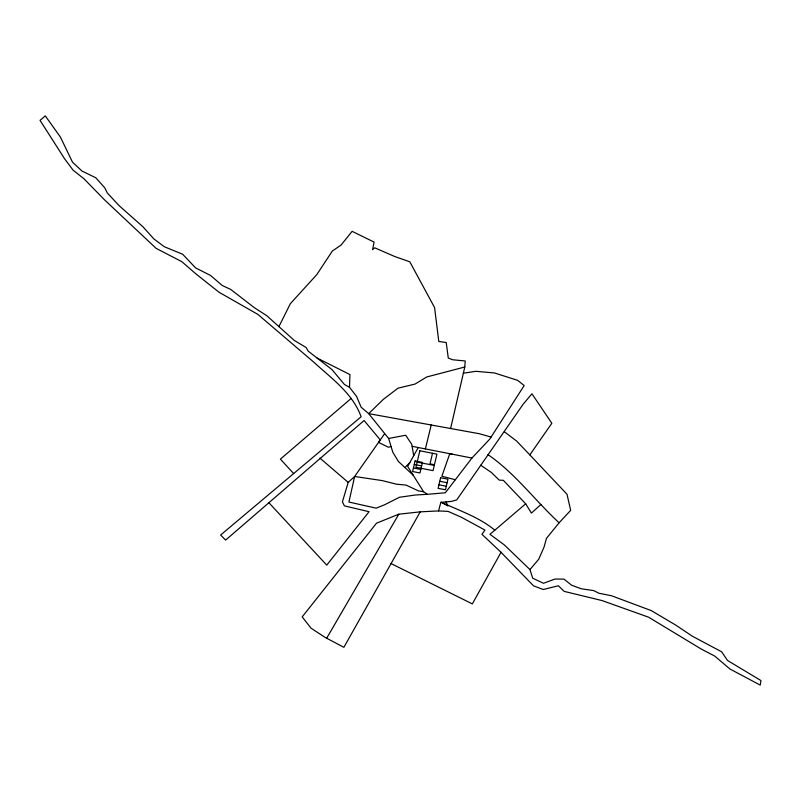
<?xml version="1.0" encoding="UTF-8"?>
<svg xmlns="http://www.w3.org/2000/svg" width="801" height="801" viewBox="0 0 801 801"><rect width="100%" height="100%" fill="white"/><g stroke="black" fill="none" stroke-linecap="round" stroke-linejoin="round"><path stroke-width="1.2" d="M413.186 475.183L398.447 461.526L392.79 452.195L388.645 438.467L368.69 413.636L361.161 407.218L356.545 396.375L349.506 387.284L349.937 374.568L317.076 358.037M450.613 428.475L464.8 366.998L465.231 360.971L452.625 359.759L448.28 358.047L446.227 342.508L438.788 341.476L434.583 307.564L409.802 261.807L394.673 256.49L374.728 247.809L372.545 249.652L374.117 242.112L352.12 231.329L341.106 245.016L332.365 251.013L316.795 274.603L290.332 303.709L278.918 326.608M432.52 453.266L430.017 463.859L434.432 464.72M425.381 448.91L431.248 424.93M420.215 511.849L343.869 647.318L325.216 637.466L311.028 628.184L302.187 616.88L376.49 523.203L398.798 514.202L420.215 511.849L438.527 510.918L440.93 502.067C459.133 510.607 478.928 517.025 494.838 530.172L525.686 503.809L503.348 480.33L499.223 480.109L491.403 472.48L480.71 465.211M349.506 387.284L344.47 384.52L332.035 369.651L308.185 351.138L306.122 347.534L294.227 340.385L266.803 315.704L254.328 307.674L230.708 289.431L222.237 285.486L210.553 275.464L195.574 267.874L182.708 254.277L164.305 246.728L153.852 238.908L142.908 226.743L119.209 205.747L107.374 193.041L104.651 187.694L95.73 177.722L82.062 171.104L72.49 162.152L60.365 137.001L45.297 115.885L40.05 120.35L64.531 158.668L73.161 170.263L83.815 178.633L104.4 199.719L156.125 248.36L181.787 261.637L195.844 273.832L219.043 292.255L257.912 314.423L313.531 361.942C331.133 378.102 352.871 393.431 361.111 416.78L220.635 535.008L225.632 540.094L364.095 420.525L380.285 439.899L354.643 476.485L348.205 482.372L342.417 501.837L344.4 505.882L369.061 511.709L326.748 565.136L268.776 502.607M438.527 510.918L448.129 511.398L461.196 517.166L484.985 530.082L481.932 534.297L501.036 552.3L472.34 603.894L391.068 563.574M418.262 447.519L407.669 466.412L423.589 491.734L427.394 494.317L445.346 492.775L471.939 458.052L489.781 439.078L524.184 385.541L517.656 380.355L494.457 372.956L475.934 371.314L463.368 373.186M326.668 638.227L398.798 514.202M446.047 501.907L447.969 506.002L441.401 502.337L451.273 501.426L456.73 499.914L523.133 404.235L531.924 393.772L551.829 423.248L529.831 454.888L567.008 494.247L570.662 510.357L559.118 522.793L546.422 538.422L544.079 546.993L538.733 559.218L529.972 569.581L532.695 578.202L543.489 583.288L554.963 579.053L563.964 579.123L571.684 585.271L581.206 588.755L593.731 590.607L598.838 593.221L611.463 595.734L651.353 610.642L675.964 625.231L692.264 636.164L721.631 651.784L727.538 660.475L760.95 680.56L760.259 685.115L729.951 669.005L714.662 656.029L701.275 649.07L648.6 617.201L602.032 600.56L564.144 591.378L558.387 585.751L543.248 589.516L533.486 585.801L501.036 552.3M384.5 433.902L378.533 442.402L388.335 447.218L391.218 446.497M405.046 467.464L409.812 462.598M540.945 504.45L531.393 513.101L525.686 503.809M351.178 398.427L280.4 459.123L293.637 473.551M494.838 530.172L489.952 534.287L504.25 544.86L529.972 569.581M464.8 366.998L426.683 376.991L415.028 384.079L398.007 388.175L383.329 399.369L368.69 413.636L479.358 433.731L491.083 437.066M388.645 438.467L405.656 435.243L411.724 444.245L413.706 455.649M427.394 494.317L415.278 495.028L399.439 497.261L384.65 504.75L376.15 508.164L348.906 502.037L354.643 476.485L382.237 480.6L396.435 484.184L406.017 485.076L418.392 490.863L423.589 491.734M412.215 446.337L471.939 458.052M417.161 462.087L434.272 465.431M414.267 464.47L421.626 465.912M413.436 468.004L420.795 469.446M439.769 481.281L447.128 482.713M438.938 484.805L446.297 486.247M452.335 454.187L449.772 453.686L441.862 476.245L455.328 479.749M504.4 431.799L516.605 441.041L529.831 454.888M487.999 454.658C515.253 473.391 534.968 500.465 559.118 522.793M319.949 458.132L348.205 482.372M415.098 460.935L412.595 471.529L419.964 472.97L422.457 462.377L415.098 460.935M419.824 450.783L415.939 467.293L433.041 470.638L436.935 454.127L419.824 450.783M440.6 477.746L438.107 488.34L445.466 489.781L447.959 479.188L440.6 477.746"/></g></svg>
